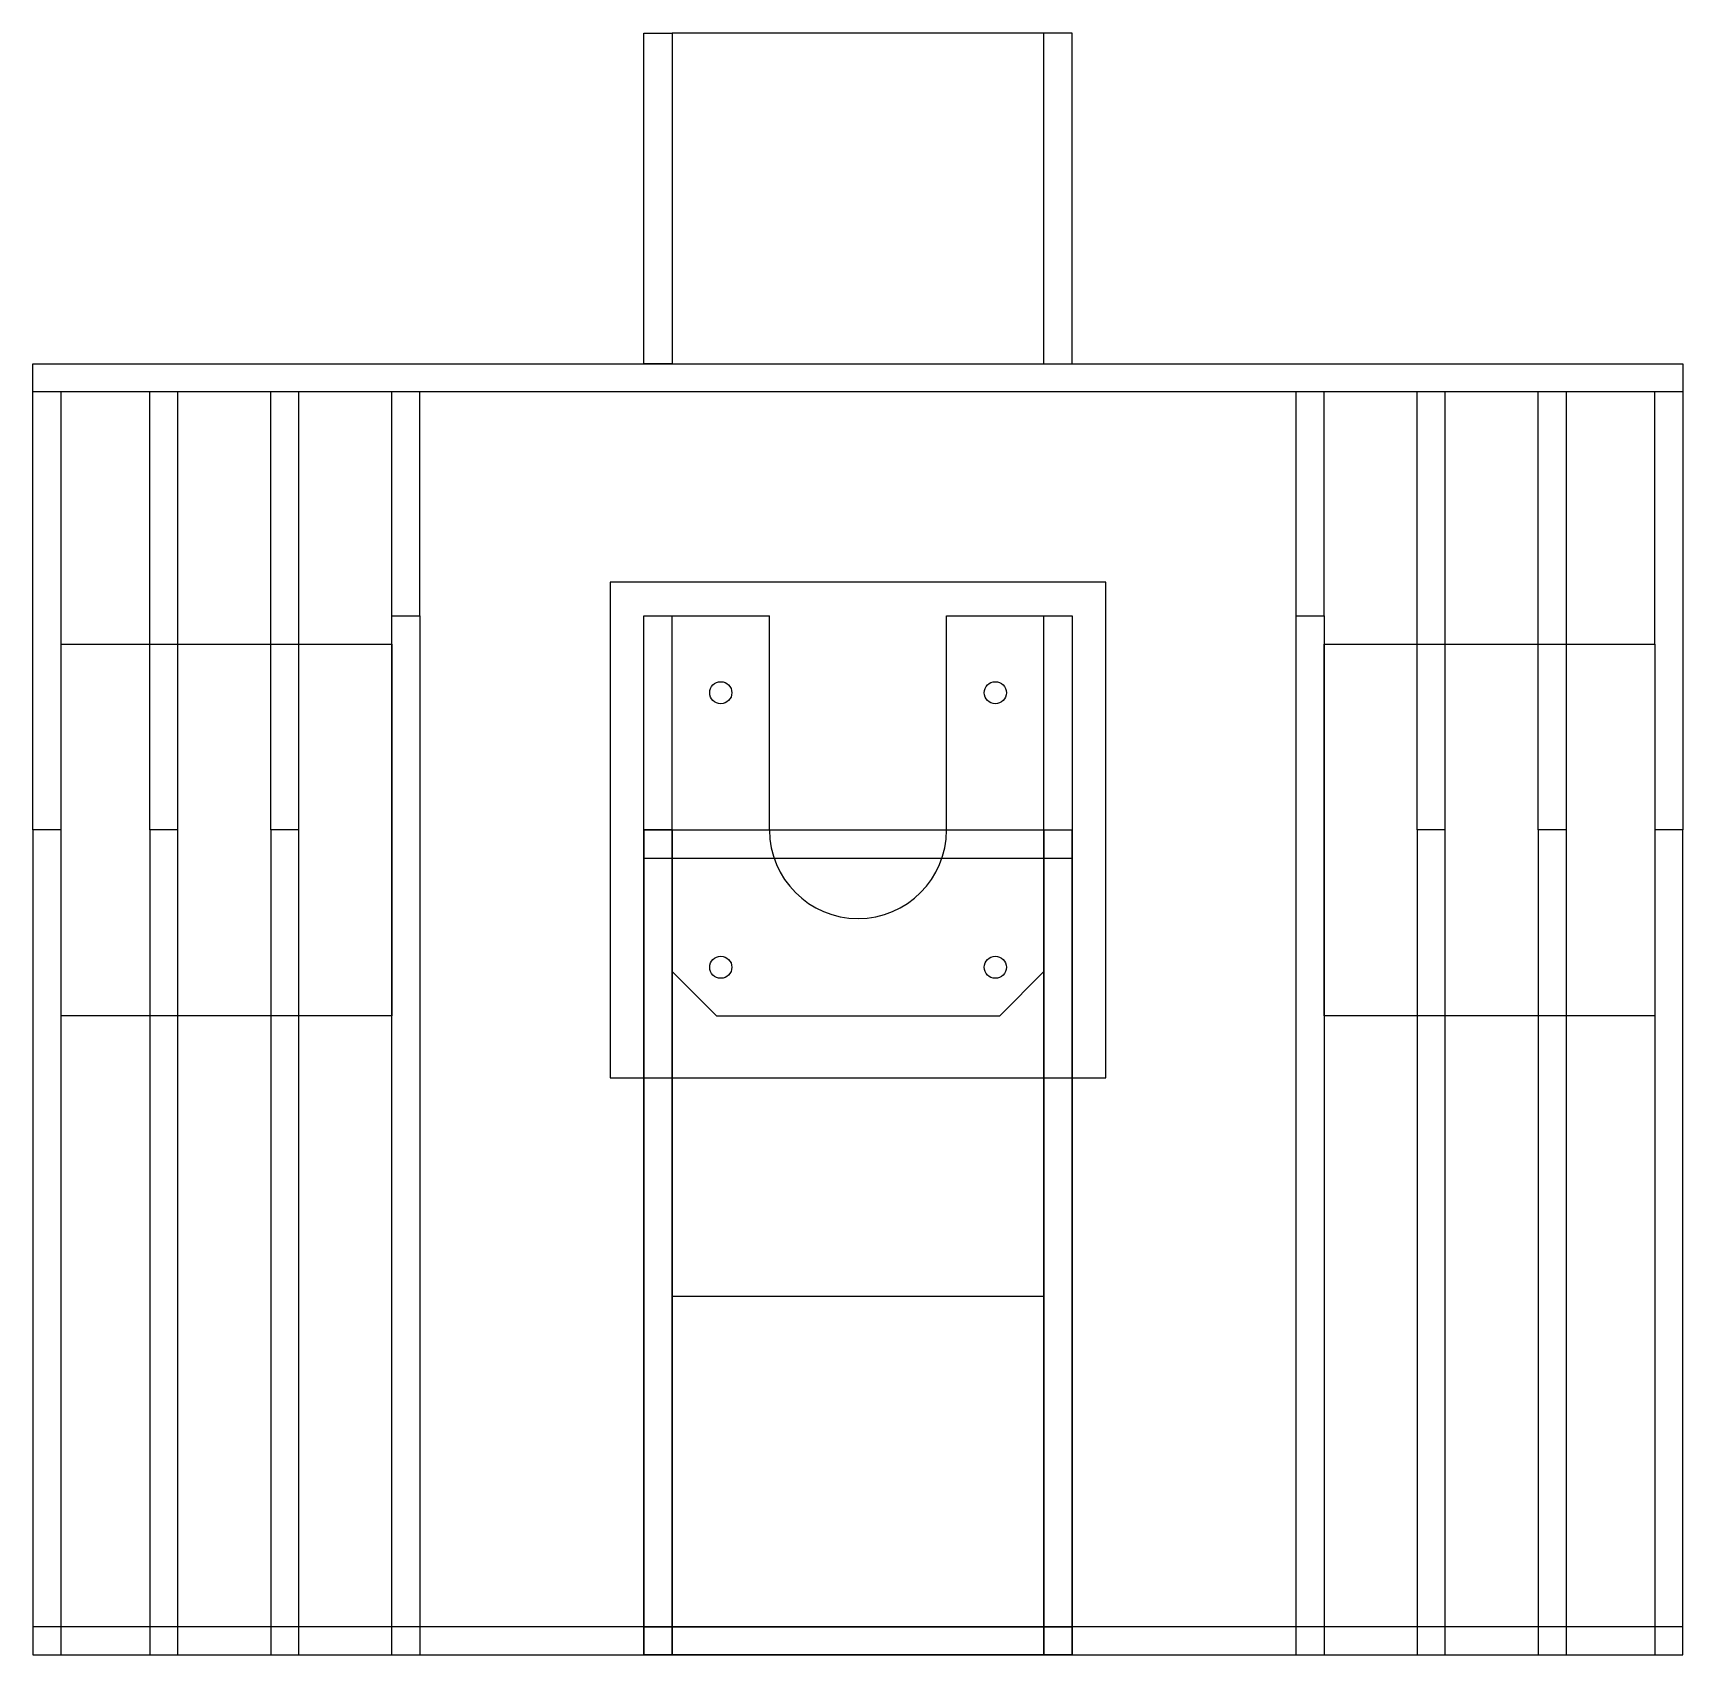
# Model space of a CAD drawing. Header units: millimetres. Extents: x -201 to 2280, y -214 to 290.
# Drawn here: x -201.3 to -15, y 0 to 183.2 of the extents above; entities that cross this region are included whole.
import ezdxf

# ---------------------------------------------------------------- set-up
doc = ezdxf.new("R2010")
doc.units = ezdxf.units.MM

msp = doc.modelspace()

# ---------------------------------------------------------------- linework, layer by layer
for p, q in [((-132.35, 145.82), (-132.35, 183.17)), ((-132.35, 183.17), (-129.18, 183.17)), ((-87.18, 183.17), (-129.18, 183.17)), ((-129.18, 183.17), (-129.18, 145.82)), ((-87.18, 145.82), (-87.18, 183.17)), ((-84, 183.17), (-87.18, 183.17)), ((-84, 145.82), (-84, 183.17)), ((-201.35, 142.65), (-201.35, 145.82)), ((-201.35, 145.82), (-15, 145.82)), ((-129.18, 145.82), (-132.35, 145.82)), ((-129.18, 145.82), (-87.18, 145.82)), ((-87.18, 145.82), (-84, 145.82)), ((-15, 145.82), (-15, 142.65)), ((-15, 142.65), (-201.35, 142.65)), ((-201.35, 93.17), (-201.35, 142.65)), ((-198.17, 114.17), (-198.17, 142.65)), ((-188.17, 93.17), (-188.17, 142.65)), ((-185, 93.17), (-185, 142.65)), ((-174.5, 93.17), (-174.5, 142.65)), ((-171.32, 93.17), (-171.32, 142.65)), ((-160.82, 117.35), (-160.82, 142.65)), ((-157.65, 117.35), (-157.65, 142.65)), ((-58.7, 117.35), (-58.7, 142.65)), ((-55.53, 117.35), (-55.53, 142.65)), ((-45.03, 93.17), (-45.03, 142.65)), ((-41.85, 93.17), (-41.85, 142.65)), ((-31.35, 93.17), (-31.35, 142.65)), ((-28.17, 93.17), (-28.17, 142.65)), ((-18.18, 114.17), (-18.18, 142.65)), ((-15, 142.65), (-15, 93.17)), ((-80.18, 121.17), (-136.18, 121.17)), ((-136.18, 121.17), (-136.18, 65.17)), ((-80.18, 65.17), (-80.18, 121.17)), ((-160.82, 0), (-160.82, 117.35)), ((-160.82, 117.35), (-157.65, 117.35)), ((-157.65, 117.35), (-157.65, 0)), ((-132.35, 0), (-132.35, 117.35)), ((-132.35, 117.35), (-118.17, 117.35)), ((-129.18, 0), (-129.18, 117.35)), ((-118.17, 93.17), (-118.17, 117.35)), ((-98.17, 93.17), (-98.17, 117.35)), ((-98.17, 117.35), (-84, 117.35)), ((-87.18, 0), (-87.18, 117.35)), ((-84, 117.35), (-84, 0)), ((-58.7, 0), (-58.7, 117.35)), ((-58.7, 117.35), (-55.53, 117.35)), ((-55.53, 117.35), (-55.53, 0)), ((-198.17, 114.17), (-160.82, 114.17)), ((-198.17, 72.17), (-198.17, 114.17)), ((-160.82, 114.17), (-160.82, 72.17)), ((-55.53, 114.17), (-18.18, 114.17)), ((-55.53, 72.17), (-55.53, 114.17)), ((-18.18, 114.17), (-18.18, 72.17)), ((-198.17, 93.17), (-201.35, 93.17)), ((-201.35, 93.17), (-201.35, 0)), ((-198.17, 0), (-198.17, 93.17)), ((-185, 93.17), (-188.17, 93.17)), ((-188.17, 93.17), (-188.17, 0)), ((-185, 0), (-185, 93.17)), ((-171.32, 93.17), (-174.5, 93.17)), ((-174.5, 93.17), (-174.5, 0)), ((-171.32, 0), (-171.32, 93.17)), ((-129.18, 93.17), (-132.35, 93.17)), ((-132.35, 93.17), (-132.35, 0)), ((-132.35, 0), (-132.35, 93.17)), ((-132.35, 93.17), (-84, 93.17)), ((-129.18, 93.17), (-129.18, 77.17)), ((-129.18, 93.17), (-129.18, 0)), ((-87.18, 93.17), (-84, 93.17)), ((-87.18, 77.17), (-87.18, 93.17)), ((-87.18, 93.17), (-87.18, 0)), ((-84, 93.17), (-84, 0)), ((-84, 0), (-84, 93.17)), ((-45.03, 93.17), (-45.03, 0)), ((-41.85, 93.17), (-45.03, 93.17)), ((-41.85, 0), (-41.85, 93.17)), ((-28.17, 93.17), (-31.35, 93.17)), ((-31.35, 93.17), (-31.35, 0)), ((-28.17, 0), (-28.17, 93.17)), ((-15, 93.17), (-18.18, 93.17)), ((-18.18, 93.17), (-18.18, 0)), ((-15, 0), (-15, 93.17)), ((-132.35, 90), (-84, 90)), ((-129.18, 77.17), (-124.17, 72.17)), ((-129.18, 77.17), (-129.18, 0)), ((-87.18, 77.17), (-92.17, 72.17)), ((-87.18, 77.17), (-87.18, 0)), ((-160.82, 72.17), (-198.17, 72.17)), ((-124.17, 72.17), (-92.17, 72.17)), ((-18.18, 72.17), (-55.53, 72.17)), ((-136.18, 65.17), (-80.18, 65.17)), ((-129.18, 40.52), (-87.18, 40.52)), ((-15, 3.17), (-201.35, 3.17)), ((-201.35, 3.17), (-201.35, 0)), ((-132.35, 3.17), (-84, 3.17)), ((-132.35, 3.17), (-84, 3.17)), ((-132.35, 0), (-132.35, 3.17)), ((-132.35, 3.17), (-84, 3.17)), ((-15, 0), (-15, 3.17)), ((-201.35, 0), (-15, 0)), ((-108.17, 0), (-132.35, 0)), ((-84, 0), (-132.35, 0)), ((-84, 0), (-132.35, 0)), ((-132.35, 0), (-84, 0))]:
    msp.add_line(p, q)
for centre in [(-123.67, 108.67), (-92.67, 108.67), (-123.67, 77.67), (-92.67, 77.67)]:
    msp.add_circle(centre, 1.25)
msp.add_arc((-108.17, 93.17), 10, 180, 0)

doc.saveas('drawing.dxf')
